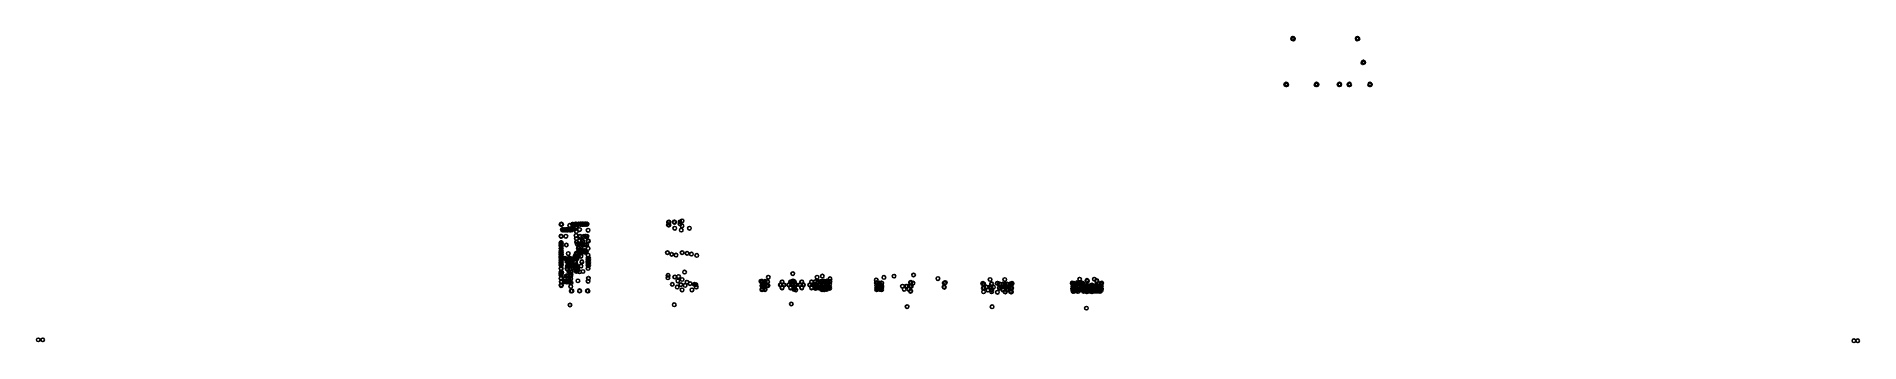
# Model space of a CAD drawing. Header units: metres. Extents: x -6262 to 16810, y -526 to 3350.
import ezdxf

# ---------------------------------------------------------------- set-up
doc = ezdxf.new("R2010")
doc.units = ezdxf.units.M
doc.layers.add('JSON_ENTITY_MARKERS', color=1, linetype='Continuous')

msp = doc.modelspace()

# ---------------------------------------------------------------- linework, layer by layer
at = {"layer": 'JSON_ENTITY_MARKERS', "true_color": 0xff0000}
for centre in [(9634, 3321), (9640, 3327), (9646, 3318), (10453, 3318), (10456, 3327), (10462, 3321), (10525, 3018), (10531, 3027), (10537, 3021), (9555, 2747), (9939, 2747), (10230, 2747), (10354, 2747), (10614, 2747), (9549, 2741), (9561, 2738), (9933, 2738), (9945, 2741), (10224, 2741), (10233, 2738), (10348, 2741), (10357, 2738), (10611, 2738), (10620, 2741), (378, 971), (381, 974), (381, 968), (384, 971), (394, 904), (411, 904), (412, 902), (412, 902), (430, 905), (430, 902), (430, 901), (448, 902), (449, 904), (449, 902), (454, 904), (454, 904), (459, 904), (460, 902), (460, 902), (478, 905), (478, 902), (478, 901), (486, 958), (496, 902), (497, 904), (497, 902), (510, 904), (524, 972), (524, 920), (526, 968), (526, 936), (528, 970), (528, 968), (528, 918), (548, 972), (564, 976), (568, 970), (570, 968), (570, 938), (572, 970), (572, 968), (588, 972), (603, 976), (603, 971), (604, 974), (604, 974), (611, 905), (622, 977), (622, 974), (622, 973), (622, 971), (640, 974), (641, 976), (641, 974), (641, 971), (646, 976), (646, 972), (651, 976), (651, 971), (652, 974), (652, 974), (670, 977), (670, 974), (670, 973), (670, 971), (688, 974), (689, 976), (689, 974), (689, 971), (704, 972), (706, 976), (1735, 967), (1737, 998), (1737, 963), (1740, 1001), (1740, 995), (1743, 998), (1743, 963), (1809, 1003), (1813, 1001), (1813, 995), (1816, 922), (1883, 1003), (1883, 979), (1908, 952), (1909, 1015), (2002, 922), (375, 720), (376, 821), (376, 739), (376, 701), (378, 738), (378, 738), (378, 720), (378, 702), (378, 701), (379, 720), (380, 819), (381, 739), (381, 720), (381, 701), (396, 900), (411, 899), (430, 899), (438, 821), (444, 710), (449, 899), (454, 900), (454, 900), (459, 899), (478, 899), (497, 899), (512, 900), (568, 829), (572, 879), (572, 792), (574, 744), (582, 720), (600, 685), (611, 764), (611, 724), (612, 768), (618, 820), (618, 816), (624, 720), (630, 685), (648, 758), (648, 726), (648, 715), (650, 752), (650, 728), (651, 807), (652, 760), (652, 728), (652, 721), (652, 710), (654, 714), (656, 712), (656, 710), (664, 818), (680, 712), (688, 820), (688, 818), (699, 714), (700, 710), (703, 816), (704, 820), (718, 765), (720, 896), (724, 759), (1898, 898), (375, 614), (375, 566), (375, 472), (376, 667), (376, 633), (376, 595), (376, 590), (376, 585), (376, 547), (376, 519), (376, 491), (376, 453), (378, 632), (378, 632), (378, 614), (378, 596), (378, 595), (378, 584), (378, 584), (378, 566), (378, 548), (378, 547), (378, 490), (378, 490), (378, 472), (378, 454), (378, 453), (379, 614), (379, 566), (379, 472), (380, 667), (380, 590), (380, 519), (381, 633), (381, 614), (381, 595), (381, 585), (381, 566), (381, 547), (381, 491), (381, 472), (381, 453), (424, 540), (439, 538), (454, 533), (454, 529), (454, 498), (456, 529), (456, 505), (458, 533), (458, 500), (458, 443), (468, 601), (469, 500), (470, 538), (470, 496), (473, 448), (475, 452), (482, 517), (484, 492), (486, 517), (488, 443), (490, 542), (492, 441), (494, 448), (494, 448), (495, 510), (496, 450), (496, 448), (498, 538), (498, 496), (510, 533), (510, 500), (512, 529), (512, 505), (514, 533), (514, 529), (514, 498), (520, 450), (535, 538), (537, 448), (538, 452), (556, 556), (556, 535), (556, 496), (556, 456), (557, 573), (558, 532), (558, 502), (558, 490), (558, 460), (559, 576), (561, 575), (560, 555), (560, 535), (560, 502), (560, 500), (560, 492), (560, 490), (560, 455), (561, 571), (570, 597), (571, 605), (572, 448), (574, 602), (574, 452), (576, 554), (578, 542), (580, 538), (585, 612), (586, 608), (596, 666), (596, 575), (600, 634), (600, 578), (612, 622), (612, 618), (619, 640), (624, 620), (624, 618), (629, 568), (630, 443), (636, 646), (638, 650), (640, 498), (640, 494), (648, 620), (660, 622), (672, 634), (676, 636), (684, 618), (698, 622), (719, 524), (719, 468), (720, 666), (720, 580), (720, 543), (720, 505), (720, 502), (720, 490), (720, 487), (720, 449), (722, 542), (722, 542), (722, 524), (722, 506), (722, 505), (722, 486), (722, 486), (722, 468), (722, 450), (722, 449), (723, 524), (723, 468), (724, 496), (725, 543), (725, 524), (725, 505), (725, 487), (725, 468), (725, 449), (1723, 613), (1777, 592), (1832, 582), (1909, 613), (1972, 604), (2027, 594), (2095, 578), (375, 348), (376, 410), (376, 367), (376, 329), (376, 287), (378, 366), (378, 366), (378, 348), (378, 330), (378, 329), (379, 348), (380, 410), (380, 289), (380, 244), (381, 367), (381, 348), (381, 329), (382, 248), (384, 248), (384, 246), (386, 361), (420, 246), (422, 248), (424, 283), (430, 281), (434, 244), (439, 248), (444, 318), (446, 248), (446, 243), (447, 314), (447, 246), (447, 246), (454, 411), (458, 404), (464, 316), (465, 249), (465, 246), (465, 245), (465, 243), (473, 438), (475, 434), (477, 370), (483, 246), (484, 252), (484, 248), (484, 246), (484, 243), (489, 409), (492, 248), (492, 244), (496, 316), (496, 314), (498, 318), (498, 314), (500, 368), (500, 366), (500, 326), (500, 281), (502, 366), (502, 334), (504, 368), (504, 232), (506, 374), (554, 411), (560, 411), (569, 402), (572, 374), (584, 435), (584, 386), (586, 423), (586, 399), (588, 437), (588, 399), (588, 386), (590, 256), (612, 370), (654, 374), (720, 412), (720, 250), (724, 288), (1729, 295), (1732, 325), (1785, 211), (1816, 304), (1855, 255), (1865, 310), (1894, 208), (1909, 273), (1940, 366), (1971, 238), (2010, 220), (2064, 211), (2907, 251), (2913, 248), (2918, 246), (2919, 248), (2919, 244), (2920, 246), (2920, 244), (2921, 244), (2924, 248), (2924, 244), (2928, 246), (2928, 244), (2943, 226), (2943, 220), (2943, 218), (2945, 230), (2959, 248), (2959, 244), (2990, 246), (2991, 244), (3000, 301), (3175, 242), (3175, 240), (3281, 242), (3281, 240), (3294, 244), (3309, 347), (3309, 254), (3309, 252), (3324, 248), (3329, 242), (3329, 240), (3423, 242), (3423, 240), (3547, 242), (3547, 240), (3596, 246), (3596, 244), (3597, 213), (3618, 301), (3627, 244), (3627, 234), (3657, 244), (3657, 213), (3658, 246), (3675, 248), (3675, 244), (3675, 238), (3684, 316), (3692, 246), (3693, 244), (3696, 248), (3696, 244), (3700, 246), (3700, 244), (3706, 248), (3711, 251), (3734, 234), (3735, 244), (3744, 248), (3746, 254), (3746, 252), (3772, 246), (3775, 246), (3775, 214), (3776, 247), (3779, 248), (3781, 282), (4366, 265), (4369, 231), (4372, 230), (4372, 229), (4378, 224), (4405, 227), (4405, 217), (4433, 227), (4434, 229), (4463, 299), (4591, 315), (4800, 231), (4803, 237), (4803, 235), (4831, 227), (4838, 330), (5147, 284), (5229, 229), (5229, 227), (5235, 231), (5240, 234), (5714, 223), (5720, 220), (5720, 218), (5723, 216), (5725, 218), (5726, 216), (5807, 273), (5826, 220), (5826, 216), (5900, 226), (5900, 224), (5927, 218), (5927, 216), (5972, 214), (5972, 212), (5993, 273), (5996, 220), (5996, 216), (6020, 214), (6020, 212), (6065, 218), (6066, 216), (6069, 220), (6069, 216), (6073, 218), (6073, 216), (6074, 216), (6075, 218), (6075, 216), (6078, 216), (6080, 220), (6081, 218), (6086, 223), (6847, 228), (6853, 225), (6853, 223), (6853, 221), (6856, 221), (6857, 211), (6858, 223), (6859, 221), (6862, 225), (6862, 221), (6866, 223), (6866, 221), (6898, 215), (6909, 231), (6909, 229), (6919, 225), (6922, 221), (6930, 220), (6940, 277), (6948, 219), (6948, 217), (6966, 220), (6971, 228), (6972, 225), (6972, 215), (6975, 226), (6975, 225), (6977, 225), (6977, 223), (6980, 220), (6980, 215), (6982, 220), (7033, 262), (7033, 259), (7036, 256), (7037, 252), (7126, 277), (7154, 252), (7155, 256), (7157, 259), (7209, 220), (7211, 220), (7211, 215), (7213, 223), (7214, 225), (7216, 226), (7216, 225), (7219, 228), (7219, 225), (376, 199), (379, 202), (379, 196), (382, 199), (500, 185), (507, 126), (509, 130), (515, 128), (612, 130), (612, 127), (710, 128), (715, 130), (717, 126), (1847, 176), (1909, 141), (1948, 198), (2033, 141), (2085, 207), (2088, 177), (2919, 194), (2919, 142), (2920, 147), (2920, 146), (2921, 197), (2921, 150), (2924, 150), (2927, 197), (2928, 150), (2928, 147), (2933, 202), (2935, 202), (2943, 186), (2943, 184), (2951, 202), (2953, 202), (2955, 144), (2959, 186), (2960, 146), (2963, 188), (2987, 195), (2991, 194), (2995, 195), (3153, 205), (3157, 206), (3159, 206), (3175, 172), (3175, 170), (3175, 166), (3191, 206), (3193, 206), (3197, 205), (3259, 205), (3263, 206), (3265, 206), (3281, 172), (3281, 170), (3281, 166), (3297, 206), (3299, 206), (3303, 205), (3303, 205), (3307, 205), (3311, 206), (3313, 206), (3324, 146), (3329, 172), (3329, 170), (3329, 166), (3334, 205), (3345, 206), (3347, 206), (3347, 140), (3351, 205), (3401, 205), (3405, 206), (3407, 206), (3423, 172), (3423, 170), (3423, 166), (3439, 206), (3441, 206), (3445, 205), (3525, 205), (3529, 206), (3531, 206), (3547, 172), (3547, 170), (3547, 166), (3563, 206), (3565, 206), (3569, 205), (3593, 195), (3596, 182), (3596, 180), (3596, 178), (3597, 159), (3627, 182), (3627, 178), (3630, 180), (3633, 165), (3657, 182), (3657, 178), (3657, 161), (3658, 180), (3675, 146), (3676, 182), (3676, 178), (3679, 181), (3680, 163), (3681, 144), (3692, 147), (3693, 197), (3693, 150), (3696, 150), (3699, 197), (3700, 150), (3700, 147), (3705, 142), (3705, 142), (3732, 161), (3737, 182), (3737, 178), (3738, 146), (3754, 180), (3775, 182), (3775, 178), (3775, 159), (3776, 180), (4372, 165), (4372, 163), (4372, 161), (4373, 197), (4373, 142), (4403, 165), (4403, 161), (4406, 164), (4409, 149), (4433, 196), (4433, 165), (4433, 161), (4433, 142), (4434, 163), (4437, 178), (4698, 188), (4720, 149), (4742, 188), (4754, 188), (4776, 149), (4798, 188), (4800, 129), (4800, 123), (4810, 188), (5224, 178), (5228, 175), (5721, 164), (5724, 206), (5724, 118), (5726, 164), (5730, 167), (5758, 177), (5780, 138), (5802, 177), (5806, 177), (5820, 177), (5826, 118), (5828, 138), (5850, 177), (5900, 112), (5922, 167), (5926, 166), (5930, 167), (5950, 177), (5954, 178), (5956, 178), (5972, 144), (5972, 142), (5972, 138), (5988, 178), (5990, 178), (5994, 177), (5996, 118), (5998, 177), (6000, 116), (6002, 178), (6004, 178), (6014, 173), (6020, 144), (6020, 142), (6020, 138), (6036, 178), (6038, 178), (6042, 177), (6065, 119), (6066, 169), (6066, 122), (6069, 122), (6072, 169), (6073, 122), (6073, 119), (6074, 166), (6074, 118), (6074, 114), (6077, 206), (6077, 118), (6080, 164), (6853, 159), (6853, 157), (6853, 155), (6854, 190), (6854, 136), (6856, 157), (6856, 123), (6857, 159), (6857, 155), (6858, 138), (6858, 124), (6859, 174), (6859, 127), (6862, 127), (6865, 174), (6866, 159), (6866, 155), (6866, 127), (6866, 124), (6867, 163), (6867, 138), (6873, 179), (6873, 143), (6874, 179), (6874, 143), (6885, 203), (6885, 197), (6885, 196), (6885, 161), (6885, 161), (6885, 155), (6885, 154), (6885, 131), (6885, 131), (6897, 179), (6897, 179), (6897, 143), (6897, 143), (6903, 163), (6916, 121), (6917, 159), (6917, 155), (6920, 157), (6922, 123), (6930, 183), (6930, 145), (6932, 183), (6948, 149), (6948, 147), (6948, 143), (6951, 146), (6952, 145), (6964, 183), (6966, 183), (6966, 145), (6972, 159), (6972, 155), (6973, 157), (6977, 159), (6977, 157), (6977, 155), (6978, 191), (6978, 136), (6985, 182), (6985, 176), (6985, 169), (6986, 176), (6987, 157), (6989, 183), (6989, 182), (6989, 170), (6989, 169), (6989, 159), (6989, 155), (6989, 123), (6991, 142), (6992, 182), (6992, 176), (6992, 169), (6993, 176), (6999, 160), (7001, 160), (7009, 191), (7009, 170), (7009, 149), (7009, 129), (7012, 191), (7012, 170), (7012, 149), (7012, 129), (7014, 191), (7014, 191), (7014, 170), (7014, 170), (7014, 149), (7014, 149), (7014, 129), (7014, 129), (7016, 191), (7016, 170), (7016, 149), (7016, 129), (7019, 191), (7019, 170), (7019, 149), (7019, 129), (7030, 191), (7030, 170), (7030, 149), (7030, 129), (7033, 191), (7033, 170), (7033, 149), (7033, 129), (7033, 117), (7035, 191), (7035, 191), (7035, 170), (7035, 170), (7035, 149), (7035, 149), (7035, 129), (7035, 129), (7037, 191), (7037, 170), (7037, 149), (7037, 129), (7040, 191), (7040, 170), (7040, 149), (7040, 129), (7055, 191), (7055, 170), (7055, 149), (7055, 129), (7058, 191), (7058, 170), (7058, 149), (7058, 129), (7060, 191), (7060, 191), (7060, 170), (7060, 170), (7060, 149), (7060, 149), (7060, 129), (7060, 129), (7062, 191), (7062, 170), (7062, 149), (7062, 129), (7065, 191), (7065, 170), (7065, 149), (7065, 129), (7076, 191), (7076, 170), (7076, 149), (7076, 129), (7079, 191), (7079, 170), (7079, 149), (7079, 129), (7081, 191), (7081, 191), (7081, 170), (7081, 170), (7081, 149), (7081, 149), (7081, 129), (7081, 129), (7083, 191), (7083, 170), (7083, 149), (7083, 129), (7086, 191), (7086, 170), (7086, 149), (7086, 129), (7095, 203), (7095, 201), (7095, 180), (7095, 160), (7095, 139), (7095, 118), (7105, 191), (7105, 170), (7105, 149), (7105, 129), (7108, 191), (7108, 170), (7108, 149), (7108, 129), (7110, 191), (7110, 191), (7110, 170), (7110, 170), (7110, 149), (7110, 149), (7110, 129), (7110, 129), (7112, 191), (7112, 170), (7112, 149), (7112, 129), (7115, 191), (7115, 170), (7115, 149), (7115, 129), (7126, 191), (7126, 170), (7126, 149), (7126, 129), (7129, 191), (7129, 170), (7129, 149), (7129, 129), (7131, 191), (7131, 191), (7131, 170), (7131, 170), (7131, 149), (7131, 149), (7131, 129), (7131, 129), (7133, 191), (7133, 170), (7133, 149), (7133, 129), (7136, 191), (7136, 170), (7136, 149), (7136, 129), (7151, 191), (7151, 170), (7151, 149), (7151, 129), (7154, 191), (7154, 170), (7154, 149), (7154, 129), (7156, 191), (7156, 191), (7156, 170), (7156, 170), (7156, 149), (7156, 149), (7156, 129), (7156, 129), (7158, 191), (7158, 170), (7158, 149), (7158, 129), (7161, 191), (7161, 170), (7161, 149), (7161, 129), (7172, 191), (7172, 170), (7172, 149), (7172, 129), (7175, 191), (7175, 170), (7175, 149), (7175, 129), (7177, 191), (7177, 191), (7177, 170), (7177, 170), (7177, 149), (7177, 149), (7177, 129), (7177, 129), (7179, 191), (7179, 170), (7179, 149), (7179, 129), (7182, 191), (7182, 170), (7182, 149), (7182, 129), (7190, 160), (7191, 160), (7202, 159), (7202, 155), (7202, 123), (7204, 142), (7207, 157), (7213, 191), (7213, 159), (7213, 155), (7213, 136), (7214, 157), (490, -50), (1810, -47), (3291, -37), (4756, -71), (5832, -72), (7026, -90), (-6239, -491), (-6183, -491), (16739, -503), (16787, -503)]:
    msp.add_circle(centre, 23, dxfattribs=at)

doc.saveas('drawing.dxf')
